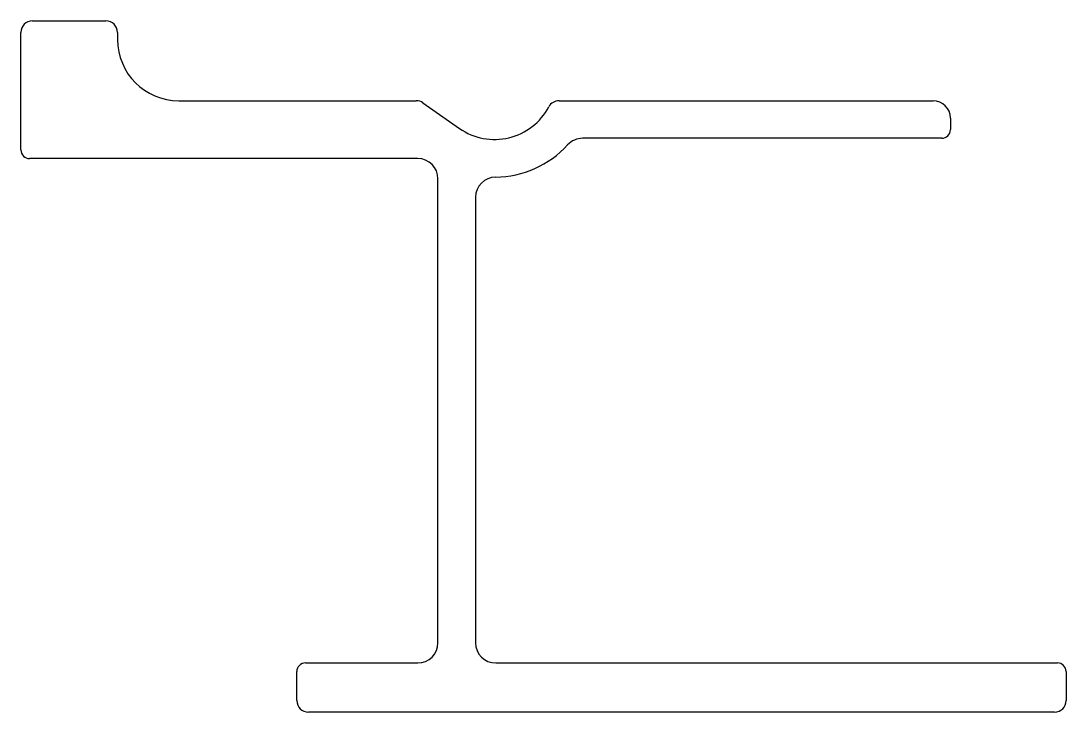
# Model space of a CAD drawing. Extents: x 3.4 to 49.3, y 4.1 to 34.5.
import ezdxf

# ---------------------------------------------------------------- set-up
doc = ezdxf.new("R2010")
doc.units = 0
doc.layers.get('0').update_dxf_attribs({"linetype": 'CONTINUOUS'})

msp = doc.modelspace()

# ---------------------------------------------------------------- linework, layer by layer
for p, q in [((3.933, 34.501), (7.159, 34.501)), ((3.425, 28.837), (3.425, 33.993)), ((7.667, 33.993), (7.667, 33.689)), ((10.36, 30.996), (20.788, 30.996)), ((21.08, 30.904), (22.684, 29.781)), ((27.056, 30.996), (43.481, 30.996)), ((44.243, 30.234), (44.243, 29.726)), ((43.862, 29.345), (28.09, 29.345)), ((20.85, 28.456), (3.806, 28.456)), ((21.739, 7.196), (21.739, 27.567)), ((23.39, 26.755), (23.39, 7.196)), ((15.922, 6.307), (20.85, 6.307)), ((24.279, 6.307), (48.942, 6.307)), ((15.541, 4.656), (15.541, 5.926)), ((49.323, 5.926), (49.323, 4.656)), ((48.815, 4.148), (16.049, 4.148))]:
    msp.add_line(p, q)
for centre, radius, start, end in [((3.933, 33.993), 0.508, 90, 180), ((7.159, 33.993), 0.508, 360, 90), ((10.36, 33.689), 2.692, 180, 270), ((20.788, 30.488), 0.508, 55, 90), ((27.056, 30.488), 0.508, 90, 152.079), ((43.481, 30.234), 0.762, 360, 90), ((24.228, 31.987), 2.692, 235, 332.079), ((43.862, 29.726), 0.381, 270, 360), ((24.228, 31.987), 4.343, 270.5563, 317.5647), ((28.09, 28.456), 0.889, 90, 137.5647), ((3.806, 28.837), 0.381, 180, 270), ((20.85, 27.567), 0.889, 0, 90), ((24.279, 26.755), 0.889, 90.5563, 180), ((20.85, 7.196), 0.889, 270, 360), ((24.279, 7.196), 0.889, 180, 270), ((15.922, 5.926), 0.381, 90, 180), ((48.942, 5.926), 0.381, 360, 90), ((16.049, 4.656), 0.508, 180, 270), ((48.815, 4.656), 0.508, 270, 360)]:
    msp.add_arc(centre, radius, start, end)

doc.saveas('drawing.dxf')
